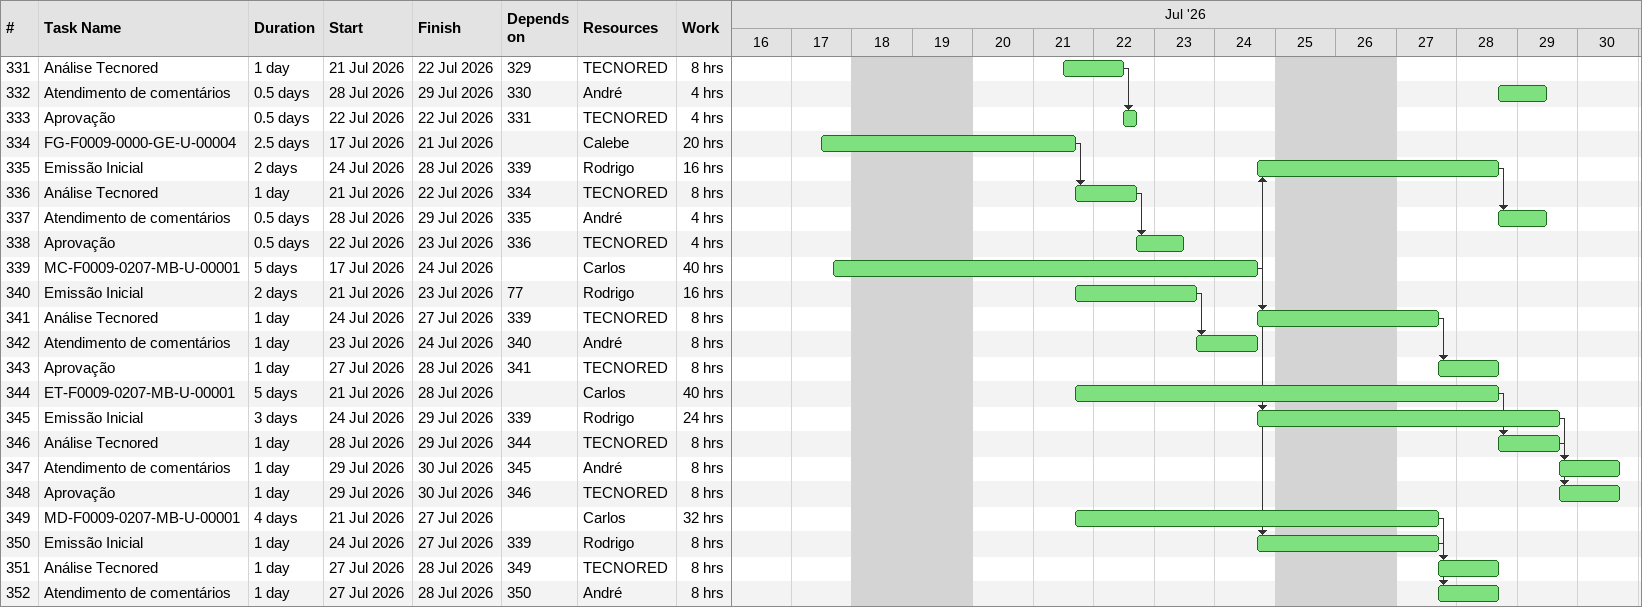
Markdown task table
| ID | Task | Duration | Start | Finish | Predecessors | Resources | Work (h) |
|---|---|---|---|---|---|---|---|
| 331 | Análise Tecnored | 1d | 2026-07-21 | 2026-07-22 | 329 | TECNORED | 8 |
| 332 | Atendimento de comentários | 0.5d | 2026-07-28 | 2026-07-29 | 330 | André | 4 |
| 333 | Aprovação | 0.5d | 2026-07-22 | 2026-07-22 | 331 | TECNORED | 4 |
| 334 | FG-F0009-0000-GE-U-00004 | 2.5d | 2026-07-17 | 2026-07-21 |  | Calebe | 20 |
| 335 | Emissão Inicial | 2d | 2026-07-24 | 2026-07-28 | 339 | Rodrigo | 16 |
| 336 | Análise Tecnored | 1d | 2026-07-21 | 2026-07-22 | 334 | TECNORED | 8 |
| 337 | Atendimento de comentários | 0.5d | 2026-07-28 | 2026-07-29 | 335 | André | 4 |
| 338 | Aprovação | 0.5d | 2026-07-22 | 2026-07-23 | 336 | TECNORED | 4 |
| 339 | MC-F0009-0207-MB-U-00001 | 5d | 2026-07-17 | 2026-07-24 |  | Carlos | 40 |
| 340 | Emissão Inicial | 2d | 2026-07-21 | 2026-07-23 | 77 | Rodrigo | 16 |
| 341 | Análise Tecnored | 1d | 2026-07-24 | 2026-07-27 | 339 | TECNORED | 8 |
| 342 | Atendimento de comentários | 1d | 2026-07-23 | 2026-07-24 | 340 | André | 8 |
| 343 | Aprovação | 1d | 2026-07-27 | 2026-07-28 | 341 | TECNORED | 8 |
| 344 | ET-F0009-0207-MB-U-00001 | 5d | 2026-07-21 | 2026-07-28 |  | Carlos | 40 |
| 345 | Emissão Inicial | 3d | 2026-07-24 | 2026-07-29 | 339 | Rodrigo | 24 |
| 346 | Análise Tecnored | 1d | 2026-07-28 | 2026-07-29 | 344 | TECNORED | 8 |
| 347 | Atendimento de comentários | 1d | 2026-07-29 | 2026-07-30 | 345 | André | 8 |
| 348 | Aprovação | 1d | 2026-07-29 | 2026-07-30 | 346 | TECNORED | 8 |
| 349 | MD-F0009-0207-MB-U-00001 | 4d | 2026-07-21 | 2026-07-27 |  | Carlos | 32 |
| 350 | Emissão Inicial | 1d | 2026-07-24 | 2026-07-27 | 339 | Rodrigo | 8 |
| 351 | Análise Tecnored | 1d | 2026-07-27 | 2026-07-28 | 349 | TECNORED | 8 |
| 352 | Atendimento de comentários | 1d | 2026-07-27 | 2026-07-28 | 350 | André | 8 |
